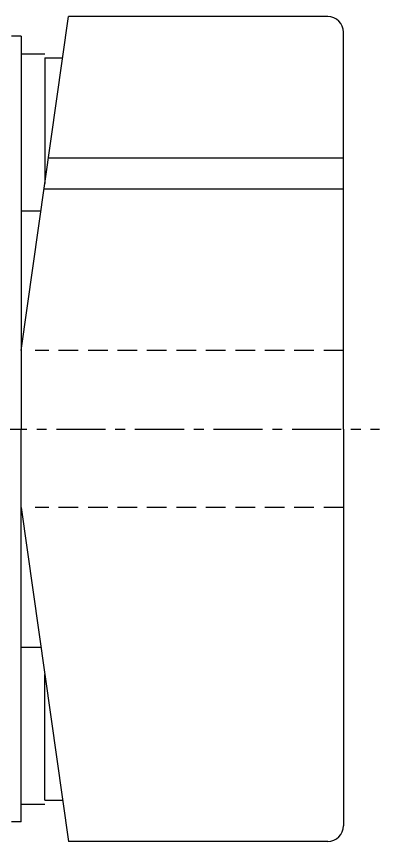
# Model space of a CAD drawing. Extents: x 47.2 to 140.3, y 55.8 to 113.3.
# Drawn here: x 97.85 to 107.09, y 91.37 to 112.37 of the extents above; entities that cross this region are included whole.
import ezdxf

# ---------------------------------------------------------------- set-up
doc = ezdxf.new("R2010")
doc.units = 0
doc.linetypes.add('CENTER', pattern=[2, 1.25, -0.25, 0.25, -0.25])
doc.linetypes.add('DASHED', pattern=[0.75, 0.5, -0.25])
doc.layers.get('0').update_dxf_attribs({"linetype": 'CONTINUOUS'})
doc.layers.add('CENTER', color=1, linetype='CENTER')

msp = doc.modelspace()

# ---------------------------------------------------------------- linework, layer by layer
at = {"color": 7, "linetype": 'CONTINUOUS'}
for p, q in [((97.973, 103.868), (99.173, 112.368)), ((105.773, 112.368), (99.173, 112.368)), ((106.173, 101.868), (106.173, 111.968)), ((97.973, 111.868), (97.723, 111.868)), ((97.973, 111.868), (97.973, 101.868)), ((97.973, 111.418), (98.573, 111.418)), ((98.573, 111.318), (98.573, 108.118)), ((98.573, 111.318), (99.025, 111.318)), ((106.173, 108.764), (98.664, 108.764)), ((106.173, 107.976), (98.553, 107.976)), ((97.973, 107.418), (98.474, 107.418)), ((97.973, 91.868), (97.973, 101.868)), ((106.173, 101.868), (106.173, 91.768)), ((97.973, 99.868), (99.173, 91.368)), ((97.973, 96.318), (98.474, 96.318)), ((98.573, 92.418), (98.573, 95.618)), ((98.573, 92.418), (99.025, 92.418)), ((97.973, 92.318), (98.573, 92.318)), ((97.973, 91.868), (97.723, 91.868)), ((105.773, 91.368), (99.173, 91.368))]:
    msp.add_line(p, q, dxfattribs=at)
at = {"color": 3, "linetype": 'DASHED'}
for p, q in [((106.173, 103.868), (98.326, 103.868)), ((106.173, 99.868), (98.326, 99.868))]:
    msp.add_line(p, q, dxfattribs=at)
at = {"color": 7, "linetype": 'CONTINUOUS'}
for centre, start, end in [((105.773, 111.968), 0, 90), ((105.773, 91.768), 270, 0)]:
    msp.add_arc(centre, 0.4, start, end, dxfattribs=at)
at = {"layer": 'CENTER', "color": 1, "linetype": 'CENTER'}
msp.add_line((80.866, 101.868), (107.092, 101.868), dxfattribs=at)

doc.saveas('drawing.dxf')
